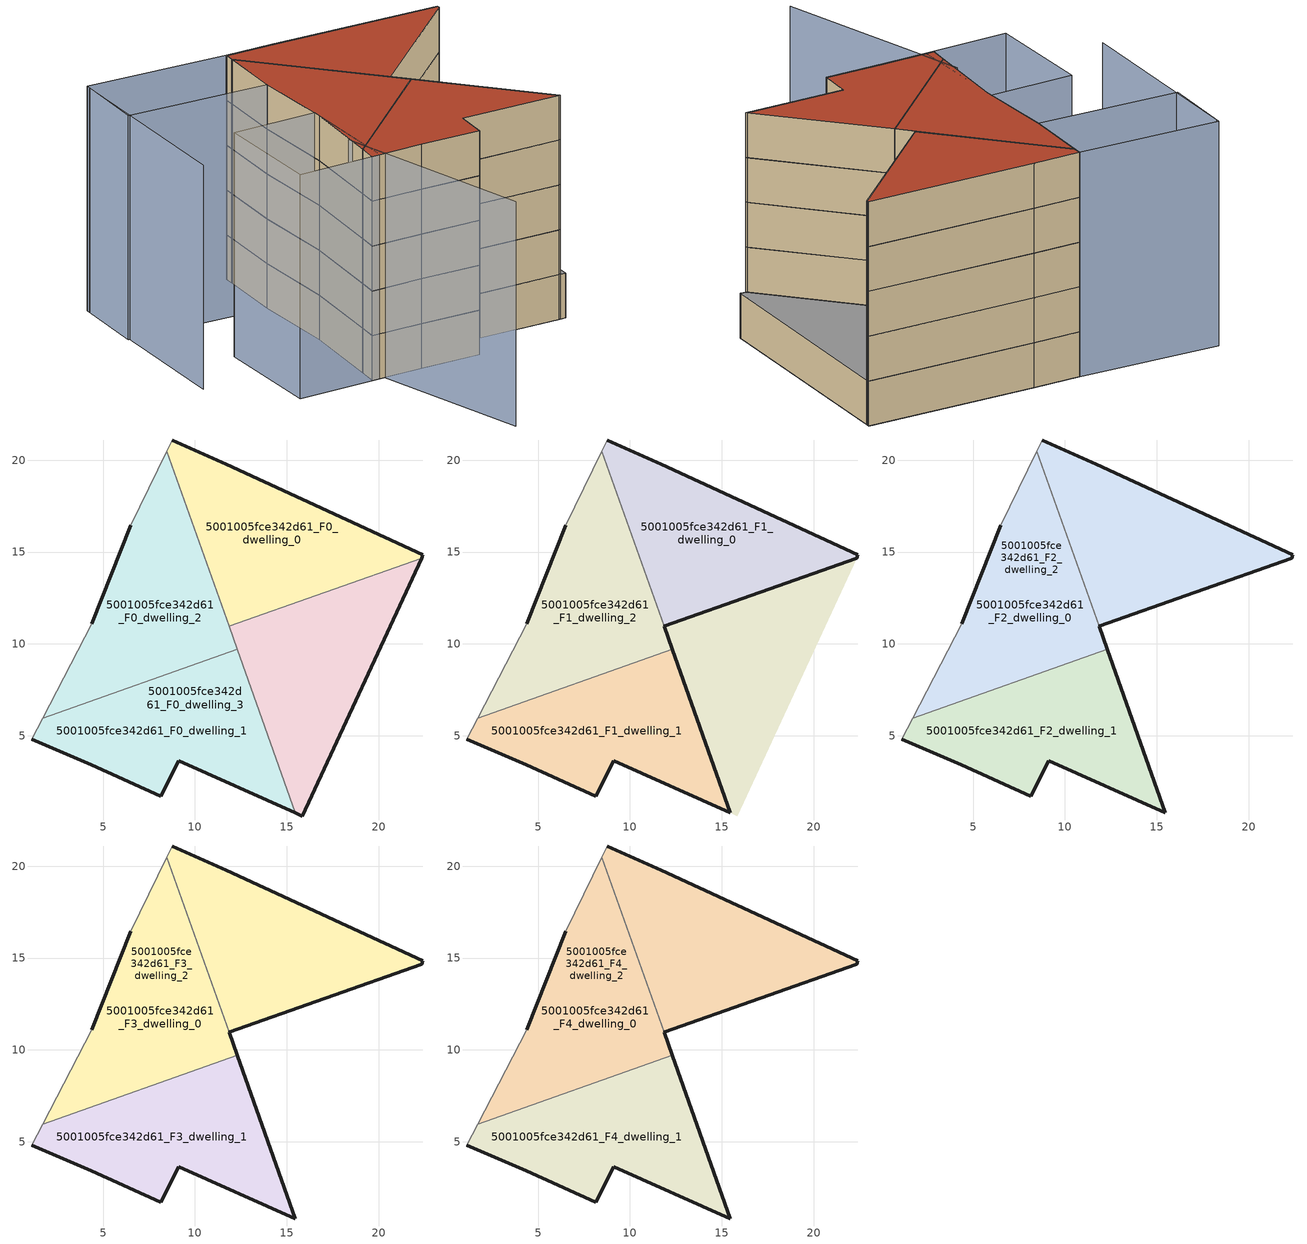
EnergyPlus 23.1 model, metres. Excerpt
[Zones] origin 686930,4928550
5001005fce342d61_F0_dwelling_0
 floor ground (EU_floor_Construction): 22.34,14.67 22.42,14.84 11.71,19.79 8.75,21.1 8.46,20.5 11.86,10.95 z0; 11.85,10.95 8.46,20.5 6.5,16.45 4.38,11.1 z0; 15.83,0.63 22.34,14.67 11.86,10.95 12.29,9.72 z0; 12.29,9.72 11.85,10.95 4.38,11.1 1.7,5.96 z0; 15.83,0.63 12.29,9.72 15.46,0.8 z0
 wall outside (EU_wall_Construction): 4.39,11.1 6.51,16.45 z0:3
 wall adiabatic (EU_wall_Construction): 6.51,16.45 8.46,20.5 / 1.7,5.96 4.39,11.1 z0:3
 wall to 5001005fce342d61_F0_dwelling_1 (EU_wall_Construction): 12.29,9.72 1.7,5.96 z0:3
 wall to 5001005fce342d61_F0_dwelling_2 (EU_wall_Construction): 8.46,20.5 11.86,10.95 z0:3
 wall to 5001005fce342d61_F0_dwelling_3 (EU_wall_Construction): 11.86,10.95 12.29,9.72 z0:3
5001005fce342d61_F0_dwelling_1
 floor ground (EU_floor_Construction): 15.83,0.63 22.34,14.67 11.85,10.95 15.46,0.8 z0; 15.46,0.8 12.29,9.72 1.7,5.96 1.1,4.81 4.36,3.42 8.15,1.7 9.12,3.65 z0
 wall outside (EU_wall_Construction): 15.46,0.8 9.12,3.65 8.15,1.7 4.36,3.42 1.1,4.81 z0:3
 wall adiabatic (EU_wall_Construction): 1.1,4.81 1.7,5.96 z0:3
 wall to 5001005fce342d61_F0_dwelling_3 (EU_wall_Construction): 12.29,9.72 15.46,0.8 z0:3
 ceiling adiabatic (EU_floor_Construction): 22.34,14.67 15.83,0.63 15.46,0.8 12.29,9.72 z3; 22.34,14.67 12.29,9.72 11.86,10.95 z3
5001005fce342d61_F0_dwelling_2
 floor ground (EU_floor_Construction): 22.34,14.67 22.42,14.84 11.71,19.79 8.75,21.1 8.46,20.5 11.86,10.95 z0; 12.29,9.72 8.46,20.5 6.5,16.45 4.38,11.1 1.7,5.96 z0
 wall outside (EU_wall_Construction): 8.76,21.1 11.71,19.79 22.42,14.84 22.34,14.67 z0:3
 wall adiabatic (EU_wall_Construction): 8.46,20.5 8.76,21.1 z0:3
 wall to 5001005fce342d61_F0_dwelling_3 (EU_wall_Construction): 22.34,14.67 11.85,10.95 z0:3
5001005fce342d61_F0_dwelling_3
 floor ground (EU_floor_Construction): 15.83,0.63 22.34,14.67 11.86,10.95 12.29,9.72 z0; 11.85,10.95 8.46,20.5 6.51,16.45 4.39,11.1 z0; 12.29,9.72 11.85,10.95 4.39,11.1 1.7,5.96 z0; 15.46,0.8 12.29,9.72 1.7,5.96 1.1,4.81 4.36,3.42 8.15,1.7 9.12,3.65 z0; 15.83,0.63 12.29,9.72 15.46,0.8 z0
 wall outside (EU_wall_Construction): 22.34,14.67 15.83,0.63 15.46,0.8 z0:3
 ceiling adiabatic (EU_roof_Construction): 11.85,10.95 12.29,9.72 1.7,5.96 4.39,11.1 z3; 8.46,20.5 11.85,10.95 4.39,11.1 6.5,16.45 z3; 22.34,14.67 12.29,9.72 11.86,10.95 z3; 22.34,14.67 15.83,0.63 15.46,0.8 12.29,9.72 z3; 12.29,9.72 15.46,0.8 9.12,3.65 8.15,1.7 4.36,3.42 1.1,4.81 1.7,5.96 z3
5001005fce342d61_F1_dwelling_0
 floor to 5001005fce342d61_F0_dwelling_0 (EU_floor_Construction): 22.34,14.67 11.86,10.95 12.29,9.72 z3; 11.85,10.95 8.46,20.5 6.5,16.45 4.38,11.1 z3; 12.29,9.72 11.85,10.95 4.38,11.1 1.7,5.96 z3; 15.83,0.63 22.34,14.67 12.29,9.72 15.46,0.8 z3
 floor adiabatic (EU_floor_Construction): 22.34,14.67 22.42,14.84 11.71,19.79 8.75,21.1 8.46,20.5 11.86,10.95 z3
 wall outside (EU_wall_Construction): 4.39,11.1 6.51,16.45 / 11.86,10.95 12.29,9.72 z3:6
 wall adiabatic (EU_wall_Construction): 6.51,16.45 8.46,20.5 / 1.7,5.96 4.39,11.1 z3:6
 wall to 5001005fce342d61_F1_dwelling_1 (EU_wall_Construction): 12.29,9.72 1.7,5.96 z3:6
 wall to 5001005fce342d61_F1_dwelling_2 (EU_wall_Construction): 8.46,20.5 11.86,10.95 z3:6
5001005fce342d61_F1_dwelling_1
 floor to 5001005fce342d61_F0_dwelling_1 (EU_floor_Construction): 15.46,0.8 12.29,9.72 1.7,5.96 1.1,4.81 4.36,3.42 8.15,1.7 9.12,3.65 z3
 wall outside (EU_wall_Construction): 12.29,9.72 15.46,0.8 9.12,3.65 8.15,1.7 4.36,3.42 1.1,4.81 z3:6
 wall adiabatic (EU_wall_Construction): 1.1,4.81 1.7,5.96 z3:6
5001005fce342d61_F1_dwelling_2
 floor to 5001005fce342d61_F0_dwelling_2 (EU_floor_Construction): 22.34,14.67 22.42,14.84 11.71,19.79 8.75,21.1 8.46,20.5 11.86,10.95 z3; 12.29,9.72 8.46,20.5 6.5,16.45 4.38,11.1 1.7,5.96 z3
 wall outside (EU_wall_Construction): 8.76,21.1 11.71,19.79 22.42,14.84 22.34,14.67 11.85,10.95 z3:6
 wall adiabatic (EU_wall_Construction): 8.46,20.5 8.76,21.1 z3:6
5001005fce342d61_F2_dwelling_0
 floor adiabatic (EU_floor_Construction): 12.29,9.72 8.46,20.5 6.5,16.45 4.38,11.1 1.7,5.96 z6; 22.34,14.67 22.42,14.84 11.71,19.79 8.75,21.1 8.46,20.5 11.86,10.95 z6
 wall outside (EU_wall_Construction): 4.39,11.1 6.51,16.45 / 11.86,10.95 12.29,9.72 z6:9
 wall adiabatic (EU_wall_Construction): 6.51,16.45 8.46,20.5 / 1.7,5.96 4.39,11.1 z6:9
 wall to 5001005fce342d61_F2_dwelling_1 (EU_wall_Construction): 12.29,9.72 1.7,5.96 z6:9
 wall to 5001005fce342d61_F2_dwelling_2 (EU_wall_Construction): 8.46,20.5 11.86,10.95 z6:9
5001005fce342d61_F2_dwelling_1
 floor to 5001005fce342d61_F1_dwelling_1 (EU_floor_Construction): 15.46,0.8 12.29,9.72 1.7,5.96 1.1,4.81 4.36,3.42 8.15,1.7 9.12,3.65 z6
 wall outside (EU_wall_Construction): 12.29,9.72 15.46,0.8 9.12,3.65 8.15,1.7 4.36,3.42 1.1,4.81 z6:9
 wall adiabatic (EU_wall_Construction): 1.1,4.81 1.7,5.96 z6:9
5001005fce342d61_F2_dwelling_2
 floor to 5001005fce342d61_F1_dwelling_2 (EU_floor_Construction): 22.34,14.67 22.42,14.84 11.71,19.79 8.75,21.1 8.46,20.5 11.86,10.95 z6; 12.29,9.72 8.46,20.5 6.5,16.45 4.38,11.1 1.7,5.96 z6
 wall outside (EU_wall_Construction): 8.76,21.1 11.71,19.79 22.42,14.84 22.34,14.67 11.85,10.95 z6:9
 wall adiabatic (EU_wall_Construction): 8.46,20.5 8.76,21.1 z6:9
5001005fce342d61_F3_dwelling_0
 floor adiabatic (EU_floor_Construction): 12.29,9.72 8.46,20.5 6.5,16.45 4.38,11.1 1.7,5.96 z9; 22.34,14.67 22.42,14.84 11.71,19.79 8.75,21.1 8.46,20.5 11.86,10.95 z9
 wall outside (EU_wall_Construction): 4.39,11.1 6.51,16.45 / 11.86,10.95 12.29,9.72 z9:12
 wall adiabatic (EU_wall_Construction): 6.51,16.45 8.46,20.5 / 1.7,5.96 4.39,11.1 z9:12
 wall to 5001005fce342d61_F3_dwelling_1 (EU_wall_Construction): 12.29,9.72 1.7,5.96 z9:12
 wall to 5001005fce342d61_F3_dwelling_2 (EU_wall_Construction): 8.46,20.5 11.86,10.95 z9:12
5001005fce342d61_F3_dwelling_1
 floor to 5001005fce342d61_F2_dwelling_1 (EU_floor_Construction): 15.46,0.8 12.29,9.72 1.7,5.96 1.1,4.81 4.36,3.42 8.15,1.7 9.12,3.65 z9
 wall outside (EU_wall_Construction): 12.29,9.72 15.46,0.8 9.12,3.65 8.15,1.7 4.36,3.42 1.1,4.81 z9:12
 wall adiabatic (EU_wall_Construction): 1.1,4.81 1.7,5.96 z9:12
5001005fce342d61_F3_dwelling_2
 floor to 5001005fce342d61_F2_dwelling_2 (EU_floor_Construction): 22.34,14.67 22.42,14.84 11.71,19.79 8.75,21.1 8.46,20.5 11.86,10.95 z9; 12.29,9.72 8.46,20.5 6.5,16.45 4.38,11.1 1.7,5.96 z9
 wall outside (EU_wall_Construction): 8.76,21.1 11.71,19.79 22.42,14.84 22.34,14.67 11.85,10.95 z9:12
 wall adiabatic (EU_wall_Construction): 8.46,20.5 8.76,21.1 z9:12
5001005fce342d61_F4_dwelling_0
 floor adiabatic (EU_floor_Construction): 12.29,9.72 8.46,20.5 6.5,16.45 4.38,11.1 1.7,5.96 z12; 22.34,14.67 22.42,14.84 11.71,19.79 8.75,21.1 8.46,20.5 11.86,10.95 z12
 wall outside (EU_wall_Construction): 4.39,11.1 6.51,16.45 / 11.86,10.95 12.29,9.72 z12:15
 wall adiabatic (EU_wall_Construction): 6.51,16.45 8.46,20.5 / 1.7,5.96 4.39,11.1 z12:15
 wall to 5001005fce342d61_F4_dwelling_1 (EU_wall_Construction): 12.29,9.72 1.7,5.96 z12:15
 wall to 5001005fce342d61_F4_dwelling_2 (EU_wall_Construction): 8.46,20.5 11.86,10.95 z12:15
 roof outside (EU_roof_Construction): 8.46,20.5 12.29,9.72 1.7,5.96 4.38,11.1 6.5,16.45 z15; 22.42,14.84 22.34,14.67 11.86,10.95 8.46,20.5 8.75,21.1 11.71,19.79 z15
5001005fce342d61_F4_dwelling_1
 floor to 5001005fce342d61_F3_dwelling_1 (EU_floor_Construction): 15.46,0.8 12.29,9.72 1.7,5.96 1.1,4.81 4.36,3.42 8.15,1.7 9.12,3.65 z12
 wall outside (EU_wall_Construction): 12.29,9.72 15.46,0.8 9.12,3.65 8.15,1.7 4.36,3.42 1.1,4.81 z12:15
 wall adiabatic (EU_wall_Construction): 1.1,4.81 1.7,5.96 z12:15
 roof outside (EU_roof_Construction): 12.29,9.72 15.46,0.8 9.12,3.65 8.15,1.7 4.36,3.42 1.1,4.81 1.7,5.96 z15
5001005fce342d61_F4_dwelling_2
 floor to 5001005fce342d61_F3_dwelling_2 (EU_floor_Construction): 22.34,14.67 22.42,14.84 11.71,19.79 8.75,21.1 8.46,20.5 11.86,10.95 z12; 12.29,9.72 8.46,20.5 6.5,16.45 4.38,11.1 1.7,5.96 z12
 wall outside (EU_wall_Construction): 8.76,21.1 11.71,19.79 22.42,14.84 22.34,14.67 11.85,10.95 z12:15
 wall adiabatic (EU_wall_Construction): 8.46,20.5 8.76,21.1 z12:15
 roof outside (EU_roof_Construction): 8.46,20.5 12.29,9.72 1.7,5.96 4.38,11.1 6.5,16.45 z15; 22.42,14.84 22.34,14.67 11.86,10.95 8.46,20.5 8.75,21.1 11.71,19.79 z15
shading: 2.38,7.48 0.42,-6.4 / -0.19,25.08 -5.94,12.55 / 1.62,4.59 -3.71,6.85 / -3.71,6.85 -0.74,13.86 / -0.74,13.86 4.59,11.59 / 4.59,11.59 1.62,4.59 / 8.75,21.1 6.5,16.45 / 6.5,16.45 -2.31,20.72 / -2.31,20.72 -0.06,25.37 / -0.06,25.37 8.75,21.1 z0:15
[Building]
EU S2 Campaign: North Axis=0; Terrain=City; Solar Distribution=FullExterior
[Site:Location]
Bologna: Latitude=44.5; Longitude=11.25; Time Zone=1; Elevation=37
[SizingPeriod:WeatherFileDays]
AnnualSizingPeriod: Begin Month=1; Begin Day of Month=1; End Month=12; End Day of Month=31; Day of Week for Start Day=Monday; Use Weather File Daylight Saving Period=No; Use Weather File Rain and Snow Indicators=No
[MATERIAL]
EU_InternalMass_Material: Roughness=MediumRough; Thickness=0.1; Conductivity=1; Density=1800; Specific Heat=900; Thermal Absorptance=0.9; Solar Absorptance=0.7; Visible Absorptance=0.7
[MATERIAL:NOMASS] Roughness=MediumRough; Thermal Absorptance=0.9; Solar Absorptance=0.7; Visible Absorptance=0.7
Name | Thermal Resistance
EU_wall_NoMass | 0.905828
EU_roof_NoMass | 0.37593
EU_floor_NoMass | 0.67114
[CONSTRUCTION]
EU_wall_Construction: EU_wall_NoMass
EU_roof_Construction: EU_roof_NoMass
EU_floor_Construction: EU_floor_NoMass
EU_InternalMass_Construction: EU_InternalMass_Material
[ZONE] Type=1; Multiplier=1; Ceiling Height=autocalculate; Floor Area=autocalculate; Part of Total Floor Area=Yes
Name | Volume
5001005fce342d61_F0_dwelling_0 | 567.785
5001005fce342d61_F1_dwelling_0 | 567.792
5001005fce342d61_F2_dwelling_0; 5001005fce342d61_F3_dwelling_0; 5001005fce342d61_F4_dwelling_0; 5001005fce342d61_F0_dwelling_2; 5001005fce342d61_F1_dwelling_2; 5001005fce342d61_F2_dwelling_2; 5001005fce342d61_F3_dwelling_2; 5001005fce342d61_F4_dwelling_2 | 378.537
5001005fce342d61_F0_dwelling_1 | 378.538
5001005fce342d61_F1_dwelling_1 | 189.27
5001005fce342d61_F2_dwelling_1; 5001005fce342d61_F3_dwelling_1; 5001005fce342d61_F4_dwelling_1 | 189.276
5001005fce342d61_F0_dwelling_3 | 567.787
[INTERNALMASS] Construction=EU_InternalMass_Construction
Name | Zone or ZoneList | Surface Area
5001005fce342d61_F0_dwelling_0_EU_InternalMass | 5001005fce342d61_F0_dwelling_0 | 63.0898
5001005fce342d61_F0_dwelling_1_EU_InternalMass | 5001005fce342d61_F0_dwelling_1 | 63.0922
5001005fce342d61_F0_dwelling_2_EU_InternalMass | 5001005fce342d61_F0_dwelling_2 | 63.0912
5001005fce342d61_F0_dwelling_3_EU_InternalMass | 5001005fce342d61_F0_dwelling_3 | 63.0892
5001005fce342d61_F1_dwelling_0_EU_InternalMass | 5001005fce342d61_F1_dwelling_0 | 84.126
5001005fce342d61_F1_dwelling_1_EU_InternalMass | 5001005fce342d61_F1_dwelling_1 | 84.1206
5001005fce342d61_F1_dwelling_2_EU_InternalMass | 5001005fce342d61_F1_dwelling_2 | 84.1144
5001005fce342d61_F2_dwelling_0_EU_InternalMass | 5001005fce342d61_F2_dwelling_0 | 84.126
5001005fce342d61_F2_dwelling_1_EU_InternalMass | 5001005fce342d61_F2_dwelling_1 | 84.1206
5001005fce342d61_F2_dwelling_2_EU_InternalMass | 5001005fce342d61_F2_dwelling_2 | 84.1144
5001005fce342d61_F3_dwelling_0_EU_InternalMass | 5001005fce342d61_F3_dwelling_0 | 84.126
5001005fce342d61_F3_dwelling_1_EU_InternalMass | 5001005fce342d61_F3_dwelling_1 | 84.1206
5001005fce342d61_F3_dwelling_2_EU_InternalMass | 5001005fce342d61_F3_dwelling_2 | 84.1144
5001005fce342d61_F4_dwelling_0_EU_InternalMass | 5001005fce342d61_F4_dwelling_0 | 84.126
5001005fce342d61_F4_dwelling_1_EU_InternalMass | 5001005fce342d61_F4_dwelling_1 | 84.1206
5001005fce342d61_F4_dwelling_2_EU_InternalMass | 5001005fce342d61_F4_dwelling_2 | 84.1144
[OTHEREQUIPMENT] Fuel Type=Electricity; Design Level Calculation Method=Watts/Area; Power per Zone Floor Area=1; Fraction Latent=0; Fraction Radiant=0; Fraction Lost=0; Carbon Dioxide Generation Rate=0; EndUse Subcategory=EU_Step8_InternalGains
Name | Zone or ZoneList or Space or SpaceList | Schedule
EU_Step8_InternalGain_5001005fce342d61_F0_dwelling_0_f000 | 5001005fce342d61_F0_dwelling_0 | EU_Step8_GainSchedule_5001005fce342d61_F0_dwelling_0_f000
EU_Step8_InternalGain_5001005fce342d61_F0_dwelling_1_f000 | 5001005fce342d61_F0_dwelling_1 | EU_Step8_GainSchedule_5001005fce342d61_F0_dwelling_1_f000
EU_Step8_InternalGain_5001005fce342d61_F0_dwelling_2_f000 | 5001005fce342d61_F0_dwelling_2 | EU_Step8_GainSchedule_5001005fce342d61_F0_dwelling_2_f000
EU_Step8_InternalGain_5001005fce342d61_F0_dwelling_3_f000 | 5001005fce342d61_F0_dwelling_3 | EU_Step8_GainSchedule_5001005fce342d61_F0_dwelling_3_f000
EU_Step8_InternalGain_5001005fce342d61_F1_dwelling_0_f000 | 5001005fce342d61_F1_dwelling_0 | EU_Step8_GainSchedule_5001005fce342d61_F1_dwelling_0_f000
EU_Step8_InternalGain_5001005fce342d61_F1_dwelling_1_f000 | 5001005fce342d61_F1_dwelling_1 | EU_Step8_GainSchedule_5001005fce342d61_F1_dwelling_1_f000
EU_Step8_InternalGain_5001005fce342d61_F1_dwelling_2_f000 | 5001005fce342d61_F1_dwelling_2 | EU_Step8_GainSchedule_5001005fce342d61_F1_dwelling_2_f000
EU_Step8_InternalGain_5001005fce342d61_F2_dwelling_0_f000 | 5001005fce342d61_F2_dwelling_0 | EU_Step8_GainSchedule_5001005fce342d61_F2_dwelling_0_f000
EU_Step8_InternalGain_5001005fce342d61_F2_dwelling_1_f000 | 5001005fce342d61_F2_dwelling_1 | EU_Step8_GainSchedule_5001005fce342d61_F2_dwelling_1_f000
EU_Step8_InternalGain_5001005fce342d61_F2_dwelling_2_f000 | 5001005fce342d61_F2_dwelling_2 | EU_Step8_GainSchedule_5001005fce342d61_F2_dwelling_2_f000
EU_Step8_InternalGain_5001005fce342d61_F3_dwelling_0_f000 | 5001005fce342d61_F3_dwelling_0 | EU_Step8_GainSchedule_5001005fce342d61_F3_dwelling_0_f000
EU_Step8_InternalGain_5001005fce342d61_F3_dwelling_1_f000 | 5001005fce342d61_F3_dwelling_1 | EU_Step8_GainSchedule_5001005fce342d61_F3_dwelling_1_f000
EU_Step8_InternalGain_5001005fce342d61_F3_dwelling_2_f000 | 5001005fce342d61_F3_dwelling_2 | EU_Step8_GainSchedule_5001005fce342d61_F3_dwelling_2_f000
EU_Step8_InternalGain_5001005fce342d61_F4_dwelling_0_f000 | 5001005fce342d61_F4_dwelling_0 | EU_Step8_GainSchedule_5001005fce342d61_F4_dwelling_0_f000
EU_Step8_InternalGain_5001005fce342d61_F4_dwelling_1_f000 | 5001005fce342d61_F4_dwelling_1 | EU_Step8_GainSchedule_5001005fce342d61_F4_dwelling_1_f000
EU_Step8_InternalGain_5001005fce342d61_F4_dwelling_2_f000 | 5001005fce342d61_F4_dwelling_2 | EU_Step8_GainSchedule_5001005fce342d61_F4_dwelling_2_f000
[ZONEVENTILATION:DESIGNFLOWRATE] Schedule=EU_AlwaysOn; Design Flow Rate Calculation Method=AirChanges/Hour; Air Changes per Hour=0.73129; Ventilation Type=Natural; Fan Pressure Rise=0; Fan Total Efficiency=1; Constant Term Coefficient=1; Temperature Term Coefficient=0; Velocity Term Coefficient=0; Velocity Squared Term Coefficient=0; Minimum Indoor Temperature=-100; Maximum Indoor Temperature=100; Delta Temperature=-100; Minimum Outdoor Temperature=-100; Maximum Outdoor Temperature=100; Maximum Wind Speed=40
Name | Zone or ZoneList or Space or SpaceList
EU_ConstantAir_5001005fce342d61_F0_dwelling_0 | 5001005fce342d61_F0_dwelling_0
EU_ConstantAir_5001005fce342d61_F0_dwelling_1 | 5001005fce342d61_F0_dwelling_1
EU_ConstantAir_5001005fce342d61_F0_dwelling_2 | 5001005fce342d61_F0_dwelling_2
EU_ConstantAir_5001005fce342d61_F0_dwelling_3 | 5001005fce342d61_F0_dwelling_3
EU_ConstantAir_5001005fce342d61_F1_dwelling_0 | 5001005fce342d61_F1_dwelling_0
EU_ConstantAir_5001005fce342d61_F1_dwelling_1 | 5001005fce342d61_F1_dwelling_1
EU_ConstantAir_5001005fce342d61_F1_dwelling_2 | 5001005fce342d61_F1_dwelling_2
EU_ConstantAir_5001005fce342d61_F2_dwelling_0 | 5001005fce342d61_F2_dwelling_0
EU_ConstantAir_5001005fce342d61_F2_dwelling_1 | 5001005fce342d61_F2_dwelling_1
EU_ConstantAir_5001005fce342d61_F2_dwelling_2 | 5001005fce342d61_F2_dwelling_2
EU_ConstantAir_5001005fce342d61_F3_dwelling_0 | 5001005fce342d61_F3_dwelling_0
EU_ConstantAir_5001005fce342d61_F3_dwelling_1 | 5001005fce342d61_F3_dwelling_1
EU_ConstantAir_5001005fce342d61_F3_dwelling_2 | 5001005fce342d61_F3_dwelling_2
EU_ConstantAir_5001005fce342d61_F4_dwelling_0 | 5001005fce342d61_F4_dwelling_0
EU_ConstantAir_5001005fce342d61_F4_dwelling_1 | 5001005fce342d61_F4_dwelling_1
EU_ConstantAir_5001005fce342d61_F4_dwelling_2 | 5001005fce342d61_F4_dwelling_2
[HVACTEMPLATE:THERMOSTAT] Constant Heating Setpoint=20; Constant Cooling Setpoint=50
EU_HeatOnly_5001005fce342d61_F0_dwelling_0; EU_HeatOnly_5001005fce342d61_F0_dwelling_1; EU_HeatOnly_5001005fce342d61_F0_dwelling_2; EU_HeatOnly_5001005fce342d61_F0_dwelling_3; EU_HeatOnly_5001005fce342d61_F1_dwelling_0; EU_HeatOnly_5001005fce342d61_F1_dwelling_1; EU_HeatOnly_5001005fce342d61_F1_dwelling_2; EU_HeatOnly_5001005fce342d61_F2_dwelling_0; EU_HeatOnly_5001005fce342d61_F2_dwelling_1; EU_HeatOnly_5001005fce342d61_F2_dwelling_2; EU_HeatOnly_5001005fce342d61_F3_dwelling_0; EU_HeatOnly_5001005fce342d61_F3_dwelling_1; EU_HeatOnly_5001005fce342d61_F3_dwelling_2; EU_HeatOnly_5001005fce342d61_F4_dwelling_0; EU_HeatOnly_5001005fce342d61_F4_dwelling_1; EU_HeatOnly_5001005fce342d61_F4_dwelling_2
[HVACTEMPLATE:ZONE:IDEALLOADSAIRSYSTEM] System Availability Schedule=EU_AlwaysOn; Maximum Heating Supply Air Temperature=50; Minimum Cooling Supply Air Temperature=13; Maximum Heating Supply Air Humidity Ratio=0.0156; Minimum Cooling Supply Air Humidity Ratio=0.0077; Heating Limit=NoLimit; Cooling Limit=NoLimit; Heating Availability Schedule=EU_AlwaysOn; Cooling Availability Schedule=EU_CoolingOff; Dehumidification Control Type=ConstantSensibleHeatRatio; Cooling Sensible Heat Ratio=0.7; Dehumidification Setpoint=60; Humidification Control Type=None; Humidification Setpoint=30; Outdoor Air Method=None; Outdoor Air Flow Rate per Person=0.00944; Outdoor Air Flow Rate per Zone Floor Area=0; Outdoor Air Flow Rate per Zone=0; Demand Controlled Ventilation Type=None; Outdoor Air Economizer Type=NoEconomizer; Heat Recovery Type=None; Sensible Heat Recovery Effectiveness=0.7; Latent Heat Recovery Effectiveness=0.65
Name | Template Thermostat
5001005fce342d61_F0_dwelling_0 | EU_HeatOnly_5001005fce342d61_F0_dwelling_0
5001005fce342d61_F0_dwelling_1 | EU_HeatOnly_5001005fce342d61_F0_dwelling_1
5001005fce342d61_F0_dwelling_2 | EU_HeatOnly_5001005fce342d61_F0_dwelling_2
5001005fce342d61_F0_dwelling_3 | EU_HeatOnly_5001005fce342d61_F0_dwelling_3
5001005fce342d61_F1_dwelling_0 | EU_HeatOnly_5001005fce342d61_F1_dwelling_0
5001005fce342d61_F1_dwelling_1 | EU_HeatOnly_5001005fce342d61_F1_dwelling_1
5001005fce342d61_F1_dwelling_2 | EU_HeatOnly_5001005fce342d61_F1_dwelling_2
5001005fce342d61_F2_dwelling_0 | EU_HeatOnly_5001005fce342d61_F2_dwelling_0
5001005fce342d61_F2_dwelling_1 | EU_HeatOnly_5001005fce342d61_F2_dwelling_1
5001005fce342d61_F2_dwelling_2 | EU_HeatOnly_5001005fce342d61_F2_dwelling_2
5001005fce342d61_F3_dwelling_0 | EU_HeatOnly_5001005fce342d61_F3_dwelling_0
5001005fce342d61_F3_dwelling_1 | EU_HeatOnly_5001005fce342d61_F3_dwelling_1
5001005fce342d61_F3_dwelling_2 | EU_HeatOnly_5001005fce342d61_F3_dwelling_2
5001005fce342d61_F4_dwelling_0 | EU_HeatOnly_5001005fce342d61_F4_dwelling_0
5001005fce342d61_F4_dwelling_1 | EU_HeatOnly_5001005fce342d61_F4_dwelling_1
5001005fce342d61_F4_dwelling_2 | EU_HeatOnly_5001005fce342d61_F4_dwelling_2
[SIZING:ZONE] Zone Cooling Design Supply Air Temperature Input Method=SupplyAirTemperature; Zone Cooling Design Supply Air Temperature=13; Zone Heating Design Supply Air Temperature Input Method=SupplyAirTemperature; Zone Heating Design Supply Air Temperature=50; Zone Cooling Design Supply Air Humidity Ratio=0.008; Zone Heating Design Supply Air Humidity Ratio=0.008; Cooling Design Air Flow Method=DesignDay; Cooling Design Air Flow Rate=0; Cooling Minimum Air Flow per Zone Floor Area=0.000762; Cooling Minimum Air Flow=0; Cooling Minimum Air Flow Fraction=0.2; Heating Design Air Flow Method=DesignDay; Heating Design Air Flow Rate=0; Heating Maximum Air Flow per Zone Floor Area=0.002032; Heating Maximum Air Flow=0.141576; Heating Maximum Air Flow Fraction=0.3; Account for Dedicated Outdoor Air System=No; Dedicated Outdoor Air System Control Strategy=NeutralSupplyAir; Dedicated Outdoor Air Low Setpoint Temperature for Design=autosize; Dedicated Outdoor Air High Setpoint Temperature for Design=autosize; Zone Load Sizing Method=Sensible Load Only No Latent Load; Zone Latent Cooling Design Supply Air Humidity Ratio Input Method=HumidityRatioDifference; Zone Cooling Design Supply Air Humidity Ratio Difference=0.005; Zone Latent Heating Design Supply Air Humidity Ratio Input Method=HumidityRatioDifference; Zone Humidification Design Supply Air Humidity Ratio Difference=0.005
5001005fce342d61_F0_dwelling_0; 5001005fce342d61_F0_dwelling_1; 5001005fce342d61_F0_dwelling_2; 5001005fce342d61_F0_dwelling_3; 5001005fce342d61_F1_dwelling_0; 5001005fce342d61_F1_dwelling_1; 5001005fce342d61_F1_dwelling_2; 5001005fce342d61_F2_dwelling_0; 5001005fce342d61_F2_dwelling_1; 5001005fce342d61_F2_dwelling_2; 5001005fce342d61_F3_dwelling_0; 5001005fce342d61_F3_dwelling_1; 5001005fce342d61_F3_dwelling_2; 5001005fce342d61_F4_dwelling_0; 5001005fce342d61_F4_dwelling_1; 5001005fce342d61_F4_dwelling_2
[SCHEDULE:CONSTANT]
Name | Hourly Value
EU_AlwaysOn | 1
EU_CoolingOff | 0
[SCHEDULE:FILE] Column Number=1; Rows to Skip at Top=0; Number of Hours of Data=8760; Column Separator=Comma; Interpolate to Timestep=No; Minutes per Item=60; Adjust Schedule for Daylight Savings=Yes
Name | File
EU_Step8_GainSchedule_5001005fce342d61_F0_dwelling_0_f000 | ../../schedules/5001005fce342d61/5001005fce342d61_F0_dwelling_0_f000_gain.csv
EU_Step8_GainSchedule_5001005fce342d61_F0_dwelling_1_f000 | ../../schedules/5001005fce342d61/5001005fce342d61_F0_dwelling_1_f000_gain.csv
EU_Step8_GainSchedule_5001005fce342d61_F0_dwelling_2_f000 | ../../schedules/5001005fce342d61/5001005fce342d61_F0_dwelling_2_f000_gain.csv
EU_Step8_GainSchedule_5001005fce342d61_F0_dwelling_3_f000 | ../../schedules/5001005fce342d61/5001005fce342d61_F0_dwelling_3_f000_gain.csv
EU_Step8_GainSchedule_5001005fce342d61_F1_dwelling_0_f000 | ../../schedules/5001005fce342d61/5001005fce342d61_F1_dwelling_0_f000_gain.csv
EU_Step8_GainSchedule_5001005fce342d61_F1_dwelling_1_f000 | ../../schedules/5001005fce342d61/5001005fce342d61_F1_dwelling_1_f000_gain.csv
EU_Step8_GainSchedule_5001005fce342d61_F1_dwelling_2_f000 | ../../schedules/5001005fce342d61/5001005fce342d61_F1_dwelling_2_f000_gain.csv
EU_Step8_GainSchedule_5001005fce342d61_F2_dwelling_0_f000 | ../../schedules/5001005fce342d61/5001005fce342d61_F2_dwelling_0_f000_gain.csv
EU_Step8_GainSchedule_5001005fce342d61_F2_dwelling_1_f000 | ../../schedules/5001005fce342d61/5001005fce342d61_F2_dwelling_1_f000_gain.csv
EU_Step8_GainSchedule_5001005fce342d61_F2_dwelling_2_f000 | ../../schedules/5001005fce342d61/5001005fce342d61_F2_dwelling_2_f000_gain.csv
EU_Step8_GainSchedule_5001005fce342d61_F3_dwelling_0_f000 | ../../schedules/5001005fce342d61/5001005fce342d61_F3_dwelling_0_f000_gain.csv
EU_Step8_GainSchedule_5001005fce342d61_F3_dwelling_1_f000 | ../../schedules/5001005fce342d61/5001005fce342d61_F3_dwelling_1_f000_gain.csv
EU_Step8_GainSchedule_5001005fce342d61_F3_dwelling_2_f000 | ../../schedules/5001005fce342d61/5001005fce342d61_F3_dwelling_2_f000_gain.csv
EU_Step8_GainSchedule_5001005fce342d61_F4_dwelling_0_f000 | ../../schedules/5001005fce342d61/5001005fce342d61_F4_dwelling_0_f000_gain.csv
EU_Step8_GainSchedule_5001005fce342d61_F4_dwelling_1_f000 | ../../schedules/5001005fce342d61/5001005fce342d61_F4_dwelling_1_f000_gain.csv
EU_Step8_GainSchedule_5001005fce342d61_F4_dwelling_2_f000 | ../../schedules/5001005fce342d61/5001005fce342d61_F4_dwelling_2_f000_gain.csv
